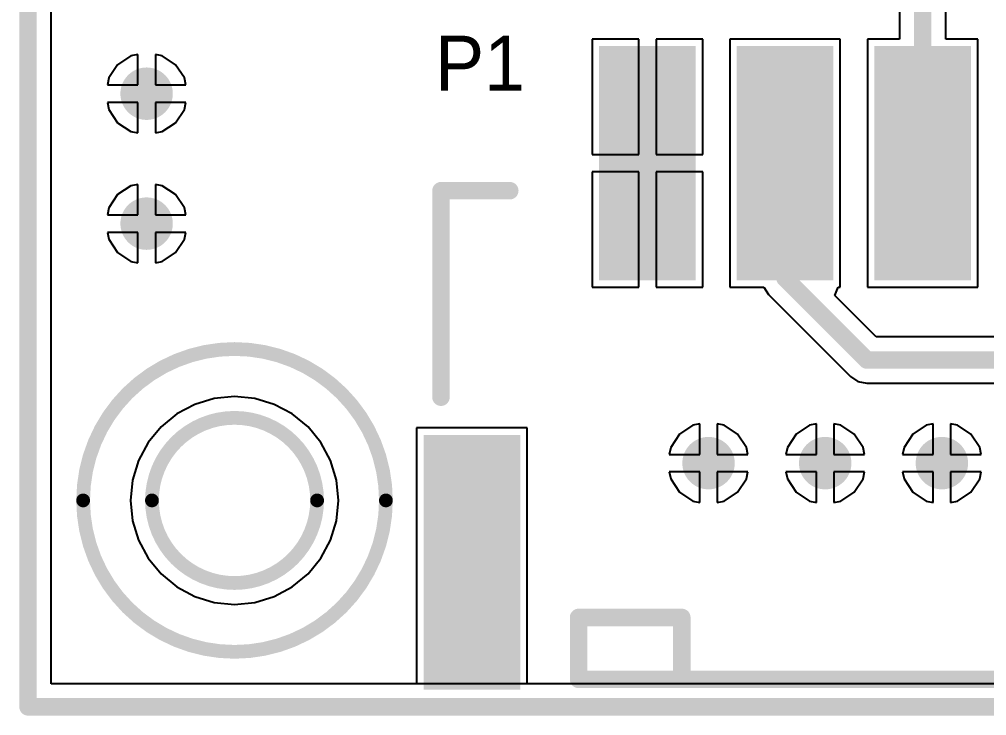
# Model space of a CAD drawing. Extents: x 3.41 to 4.44, y 2.42 to 3.38.
# Drawn here: x 3.408 to 3.962, y 2.423 to 2.821 of the extents above; entities that cross this region are included whole.
import ezdxf

# ---------------------------------------------------------------- set-up
doc = ezdxf.new("R2010")
doc.units = 0
doc.layers.get('0').update_dxf_attribs({"linetype": 'CONTINUOUS'})
for name, color, linetype in [('BOTTOMLAYER', 5, 'CONTINUOUS'), ('KEEPOUTLAYER', 6, 'CONTINUOUS'), ('MULTILAYER', 9, 'CONTINUOUS'), ('TOPLAYER', 1, 'CONTINUOUS'), ('TOPOVERLAY', 2, 'CONTINUOUS'), ('TOPPASTE', 8, 'CONTINUOUS'), ('TOPSOLDER', 216, 'CONTINUOUS')]:
    doc.layers.add(name, color=color, linetype=linetype)

# ---------------------------------------------------------------- blocks, each defined once
blk = doc.blocks.new('PH_AWB_5P_6')
at = {"layer": 'TOPLAYER'}
for points in [[(0.23425, 0.04528), (0.2815, 0.04528), (0.23425, 0.18307), (0.2815, 0.18307)], [(-0.02362, -0.17717), (0.02362, -0.17717), (-0.02362, -0.05118), (0.02362, -0.05118)], [(0.05512, -0.17717), (0.10236, -0.17717), (0.05512, -0.05118), (0.10236, -0.05118)], [(0.13386, -0.17717), (0.1811, -0.17717), (0.13386, -0.05118), (0.1811, -0.05118)]]:
    blk.add_solid(points, dxfattribs=at)
at = {"layer": 'TOPOVERLAY', "const_width": 0.01}
for points in [[(0.19685, 0.1811), (-0.19685, 0.1811)], [(0.1378, 0.1811), (0.1378, 0.14567)], [(0.19685, 0.1811), (0.19685, 0.14567)], [(0.19685, 0.14567), (0.1378, 0.14567)], [(0.27559, 0.01969), (0.27559, -0.09843)], [(0.27559, -0.09843), (0.23622, -0.09843)]]:
    blk.add_lwpolyline(points, dxfattribs=at)
at = {"layer": 'TOPOVERLAY', "const_width": 0.005}
for points in [[(0.1353, 0.1811, 1), (0.1403, 0.1811, 1)], [(0.19435, 0.1811, 1), (0.19935, 0.1811, 1)], [(0.19435, 0.1811, 1), (0.19935, 0.1811, 1)], [(0.1353, 0.14567, 1), (0.1403, 0.14567, 1)], [(0.1353, 0.14567, 1), (0.1403, 0.14567, 1)], [(0.19435, 0.14567, 1), (0.19935, 0.14567, 1)], [(0.19435, 0.14567, 1), (0.19935, 0.14567, 1)], [(0.27309, 0.01969, 1), (0.27809, 0.01969, 1)], [(0.23372, -0.09843, 1), (0.23872, -0.09843, 1)], [(0.27309, -0.09843, 1), (0.27809, -0.09843, 1)], [(0.27309, -0.09843, 1), (0.27809, -0.09843, 1)]]:
    blk.add_lwpolyline(points, format="xyb", close=True, dxfattribs=at)
at = {"layer": 'TOPPASTE'}
for points in [[(0.23425, 0.04528), (0.2815, 0.04528), (0.23425, 0.18307), (0.2815, 0.18307)], [(-0.02362, -0.17717), (0.02362, -0.17717), (-0.02362, -0.05118), (0.02362, -0.05118)], [(0.05512, -0.17717), (0.10236, -0.17717), (0.05512, -0.05118), (0.10236, -0.05118)], [(0.13386, -0.17717), (0.1811, -0.17717), (0.13386, -0.05118), (0.1811, -0.05118)]]:
    blk.add_solid(points, dxfattribs=at)
at = {"layer": 'TOPSOLDER'}
for points in [[(0.23025, 0.04128), (0.2855, 0.04128), (0.23025, 0.18707), (0.2855, 0.18707)], [(-0.02762, -0.18117), (0.02762, -0.18117), (-0.02762, -0.04718), (0.02762, -0.04718)], [(0.05112, -0.18117), (0.10636, -0.18117), (0.05112, -0.04718), (0.10636, -0.04718)], [(0.12986, -0.18117), (0.1851, -0.18117), (0.12986, -0.04718), (0.1851, -0.04718)]]:
    blk.add_solid(points, dxfattribs=at)

msp = doc.modelspace()

# ---------------------------------------------------------------- linework, layer by layer
at = {"layer": 'BOTTOMLAYER'}
for p, q in [((3.42644, 2.44081), (3.42644, 3.35919)), ((3.476, 2.80079), (3.47203, 2.8)), ((3.476, 2.78333), (3.476, 2.80079)), ((3.48997, 2.8), (3.486, 2.80079)), ((3.486, 2.80079), (3.486, 2.78333)), ((3.46442, 2.79492), (3.45933, 2.78731)), ((3.47203, 2.8), (3.46442, 2.79492)), ((3.49758, 2.79492), (3.48997, 2.8)), ((3.50267, 2.78731), (3.49758, 2.79492)), ((3.45933, 2.78731), (3.45854, 2.78333)), ((3.50346, 2.78333), (3.50267, 2.78731)), ((3.45854, 2.78333), (3.476, 2.78333)), ((3.486, 2.78333), (3.50346, 2.78333)), ((3.476, 2.77333), (3.45854, 2.77333)), ((3.45854, 2.77333), (3.45933, 2.76936)), ((3.476, 2.75588), (3.476, 2.77333)), ((3.50346, 2.77333), (3.486, 2.77333)), ((3.486, 2.77333), (3.486, 2.75588)), ((3.50267, 2.76936), (3.50346, 2.77333)), ((3.45933, 2.76936), (3.46442, 2.76175)), ((3.49758, 2.76175), (3.50267, 2.76936)), ((3.46442, 2.76175), (3.47203, 2.75667)), ((3.48997, 2.75667), (3.49758, 2.76175)), ((3.47203, 2.75667), (3.476, 2.75588)), ((3.486, 2.75588), (3.48997, 2.75667)), ((3.47203, 2.72567), (3.46442, 2.72058)), ((3.476, 2.72646), (3.47203, 2.72567)), ((3.476, 2.709), (3.476, 2.72646)), ((3.48997, 2.72567), (3.486, 2.72646)), ((3.486, 2.72646), (3.486, 2.709)), ((3.49758, 2.72058), (3.48997, 2.72567)), ((3.46442, 2.72058), (3.45933, 2.71297)), ((3.50267, 2.71297), (3.49758, 2.72058)), ((3.45933, 2.71297), (3.45854, 2.709)), ((3.50346, 2.709), (3.50267, 2.71297)), ((3.45854, 2.709), (3.476, 2.709)), ((3.486, 2.709), (3.50346, 2.709)), ((3.476, 2.699), (3.45854, 2.699)), ((3.45854, 2.699), (3.45933, 2.69503)), ((3.476, 2.68154), (3.476, 2.699)), ((3.50346, 2.699), (3.486, 2.699)), ((3.486, 2.699), (3.486, 2.68154)), ((3.50267, 2.69503), (3.50346, 2.699)), ((3.45933, 2.69503), (3.46442, 2.68742)), ((3.49758, 2.68742), (3.50267, 2.69503)), ((3.46442, 2.68742), (3.47203, 2.68233)), ((3.48997, 2.68233), (3.49758, 2.68742)), ((3.47203, 2.68233), (3.476, 2.68154)), ((3.486, 2.68154), (3.48997, 2.68233)), ((3.5197, 2.60399), (3.50854, 2.60061)), ((3.5313, 2.60514), (3.5197, 2.60399)), ((3.5429, 2.60399), (3.5313, 2.60514)), ((3.55406, 2.60061), (3.5429, 2.60399)), ((3.50854, 2.60061), (3.49826, 2.59511)), ((3.56434, 2.59511), (3.55406, 2.60061)), ((3.49826, 2.59511), (3.48925, 2.58772)), ((3.57335, 2.58772), (3.56434, 2.59511)), ((3.48925, 2.58772), (3.48185, 2.57871)), ((3.58074, 2.57871), (3.57335, 2.58772)), ((3.79353, 2.58867), (3.78592, 2.58358)), ((3.7975, 2.58946), (3.79353, 2.58867)), ((3.7975, 2.572), (3.7975, 2.58946)), ((3.81147, 2.58867), (3.8075, 2.58946)), ((3.8075, 2.58946), (3.8075, 2.572)), ((3.81908, 2.58358), (3.81147, 2.58867)), ((3.86028, 2.58867), (3.85267, 2.58358)), ((3.86425, 2.58946), (3.86028, 2.58867)), ((3.86425, 2.572), (3.86425, 2.58946)), ((3.87822, 2.58867), (3.87425, 2.58946)), ((3.87425, 2.58946), (3.87425, 2.572)), ((3.88583, 2.58358), (3.87822, 2.58867)), ((3.92703, 2.58867), (3.91942, 2.58358)), ((3.931, 2.58946), (3.92703, 2.58867)), ((3.931, 2.572), (3.931, 2.58946)), ((3.94497, 2.58867), (3.941, 2.58946)), ((3.941, 2.58946), (3.941, 2.572)), ((3.95258, 2.58358), (3.94497, 2.58867)), ((3.78592, 2.58358), (3.78083, 2.57597)), ((3.82417, 2.57597), (3.81908, 2.58358)), ((3.85267, 2.58358), (3.84758, 2.57597)), ((3.89092, 2.57597), (3.88583, 2.58358)), ((3.91942, 2.58358), (3.91433, 2.57597)), ((3.95767, 2.57597), (3.95258, 2.58358)), ((3.48185, 2.57871), (3.47636, 2.56843)), ((3.58624, 2.56843), (3.58074, 2.57871)), ((3.78083, 2.57597), (3.78004, 2.572)), ((3.82496, 2.572), (3.82417, 2.57597)), ((3.84758, 2.57597), (3.84679, 2.572)), ((3.89171, 2.572), (3.89092, 2.57597)), ((3.91433, 2.57597), (3.91354, 2.572)), ((3.95846, 2.572), (3.95767, 2.57597)), ((3.47636, 2.56843), (3.47297, 2.55727)), ((3.58962, 2.55727), (3.58624, 2.56843)), ((3.78004, 2.572), (3.7975, 2.572)), ((3.8075, 2.572), (3.82496, 2.572)), ((3.84679, 2.572), (3.86425, 2.572)), ((3.87425, 2.572), (3.89171, 2.572)), ((3.91354, 2.572), (3.931, 2.572)), ((3.941, 2.572), (3.95846, 2.572)), ((3.47297, 2.55727), (3.47183, 2.54567)), ((3.59077, 2.54567), (3.58962, 2.55727)), ((3.7975, 2.562), (3.78004, 2.562)), ((3.78004, 2.562), (3.78083, 2.55803)), ((3.78083, 2.55803), (3.78592, 2.55042)), ((3.7975, 2.54454), (3.7975, 2.562)), ((3.82496, 2.562), (3.8075, 2.562)), ((3.8075, 2.562), (3.8075, 2.54454)), ((3.81908, 2.55042), (3.82417, 2.55803)), ((3.82417, 2.55803), (3.82496, 2.562)), ((3.86425, 2.562), (3.84679, 2.562)), ((3.84679, 2.562), (3.84758, 2.55803)), ((3.84758, 2.55803), (3.85267, 2.55042)), ((3.86425, 2.54454), (3.86425, 2.562)), ((3.89171, 2.562), (3.87425, 2.562)), ((3.87425, 2.562), (3.87425, 2.54454)), ((3.88583, 2.55042), (3.89092, 2.55803)), ((3.89092, 2.55803), (3.89171, 2.562)), ((3.931, 2.562), (3.91354, 2.562)), ((3.91354, 2.562), (3.91433, 2.55803)), ((3.91433, 2.55803), (3.91942, 2.55042)), ((3.931, 2.54454), (3.931, 2.562)), ((3.95846, 2.562), (3.941, 2.562)), ((3.941, 2.562), (3.941, 2.54454)), ((3.95258, 2.55042), (3.95767, 2.55803)), ((3.95767, 2.55803), (3.95846, 2.562)), ((3.78592, 2.55042), (3.79353, 2.54533)), ((3.81147, 2.54533), (3.81908, 2.55042)), ((3.85267, 2.55042), (3.86028, 2.54533)), ((3.87822, 2.54533), (3.88583, 2.55042)), ((3.91942, 2.55042), (3.92703, 2.54533)), ((3.94497, 2.54533), (3.95258, 2.55042)), ((3.47183, 2.54567), (3.47297, 2.53407)), ((3.58962, 2.53407), (3.59077, 2.54567)), ((3.79353, 2.54533), (3.7975, 2.54454)), ((3.8075, 2.54454), (3.81147, 2.54533)), ((3.86028, 2.54533), (3.86425, 2.54454)), ((3.87425, 2.54454), (3.87822, 2.54533)), ((3.92703, 2.54533), (3.931, 2.54454)), ((3.941, 2.54454), (3.94497, 2.54533)), ((3.47297, 2.53407), (3.47636, 2.52291)), ((3.58624, 2.52291), (3.58962, 2.53407)), ((3.47636, 2.52291), (3.48185, 2.51263)), ((3.58074, 2.51263), (3.58624, 2.52291)), ((3.48185, 2.51263), (3.48925, 2.50362)), ((3.57335, 2.50362), (3.58074, 2.51263)), ((3.48925, 2.50362), (3.49826, 2.49622)), ((3.56434, 2.49622), (3.57335, 2.50362)), ((3.49826, 2.49622), (3.50854, 2.49073)), ((3.55406, 2.49073), (3.56434, 2.49622)), ((3.50854, 2.49073), (3.5197, 2.48734)), ((3.5429, 2.48734), (3.55406, 2.49073)), ((3.5197, 2.48734), (3.5313, 2.4862)), ((3.5313, 2.4862), (3.5429, 2.48734)), ((4.42356, 2.44081), (3.42644, 2.44081))]:
    msp.add_line(p, q, dxfattribs=at)
at = {"layer": 'BOTTOMLAYER', "const_width": 0.015}
for points in [[(3.4735, 2.77833, 1), (3.4885, 2.77833, 1)], [(3.4735, 2.704, 1), (3.4885, 2.704, 1)], [(3.795, 2.567, 1), (3.81, 2.567, 1)], [(3.86175, 2.567, 1), (3.87675, 2.567, 1)], [(3.9285, 2.567, 1), (3.9435, 2.567, 1)]]:
    msp.add_lwpolyline(points, format="xyb", close=True, dxfattribs=at)
at = {"layer": 'KEEPOUTLAYER', "const_width": 0.01}
for points in [[(3.41319, 2.42756), (3.41319, 3.37244)], [(3.41319, 2.42756), (4.43681, 2.42756)]]:
    msp.add_lwpolyline(points, dxfattribs=at)
at = {"layer": 'KEEPOUTLAYER'}
for points, const_width in [([(3.57854, 2.54567, 1), (3.48406, 2.54567, 1)], 0.00787), ([(3.48209, 2.54567, 1), (3.48602, 2.54567, 1)], 0.00394), ([(3.57657, 2.54567, 1), (3.58051, 2.54567, 1)], 0.00394), ([(3.41069, 2.42756, 1), (3.41569, 2.42756, 1)], 0.005), ([(3.41069, 2.42756, 1), (3.41569, 2.42756, 1)], 0.005)]:
    msp.add_lwpolyline(points, format="xyb", close=True, dxfattribs=dict(at, const_width=const_width))
at = {"layer": 'MULTILAYER', "const_width": 0.015}
for points in [[(3.4735, 2.77833, 1), (3.4885, 2.77833, 1)], [(3.4735, 2.704, 1), (3.4885, 2.704, 1)], [(3.795, 2.567, 1), (3.81, 2.567, 1)], [(3.86175, 2.567, 1), (3.87675, 2.567, 1)], [(3.9285, 2.567, 1), (3.9435, 2.567, 1)]]:
    msp.add_lwpolyline(points, format="xyb", close=True, dxfattribs=at)
at = {"layer": 'TOPLAYER'}
for p, q in [((3.42644, 2.44081), (3.42644, 3.35919)), ((3.93825, 2.80957), (3.93825, 2.838)), ((3.91175, 2.83251), (3.91175, 2.80957)), ((3.76252, 2.80957), (3.7359, 2.80957)), ((3.7359, 2.80957), (3.7359, 2.74358)), ((3.76252, 2.74358), (3.76252, 2.80957)), ((3.79914, 2.80957), (3.77252, 2.80957)), ((3.77252, 2.80957), (3.77252, 2.74358)), ((3.79914, 2.74358), (3.79914, 2.80957)), ((3.87788, 2.80957), (3.81464, 2.80957)), ((3.81464, 2.80957), (3.81464, 2.66759)), ((3.87788, 2.66759), (3.87788, 2.80957)), ((3.91175, 2.80957), (3.89338, 2.80957)), ((3.89338, 2.80957), (3.89338, 2.66759)), ((3.95662, 2.80957), (3.93825, 2.80957)), ((3.95662, 2.66759), (3.95662, 2.80957)), ((3.476, 2.80079), (3.47203, 2.8)), ((3.476, 2.78333), (3.476, 2.80079)), ((3.48997, 2.8), (3.486, 2.80079)), ((3.486, 2.80079), (3.486, 2.78333)), ((3.46442, 2.79492), (3.45933, 2.78731)), ((3.47203, 2.8), (3.46442, 2.79492)), ((3.49758, 2.79492), (3.48997, 2.8)), ((3.50267, 2.78731), (3.49758, 2.79492)), ((3.45933, 2.78731), (3.45854, 2.78333)), ((3.50346, 2.78333), (3.50267, 2.78731)), ((3.45854, 2.78333), (3.476, 2.78333)), ((3.486, 2.78333), (3.50346, 2.78333)), ((3.476, 2.77333), (3.45854, 2.77333)), ((3.45854, 2.77333), (3.45933, 2.76936)), ((3.476, 2.75588), (3.476, 2.77333)), ((3.50346, 2.77333), (3.486, 2.77333)), ((3.486, 2.77333), (3.486, 2.75588)), ((3.50267, 2.76936), (3.50346, 2.77333)), ((3.45933, 2.76936), (3.46442, 2.76175)), ((3.49758, 2.76175), (3.50267, 2.76936)), ((3.46442, 2.76175), (3.47203, 2.75667)), ((3.48997, 2.75667), (3.49758, 2.76175)), ((3.47203, 2.75667), (3.476, 2.75588)), ((3.486, 2.75588), (3.48997, 2.75667)), ((3.7359, 2.74358), (3.76252, 2.74358)), ((3.77252, 2.74358), (3.79914, 2.74358)), ((3.76252, 2.73358), (3.7359, 2.73358)), ((3.7359, 2.73358), (3.7359, 2.66759)), ((3.76252, 2.66759), (3.76252, 2.73358)), ((3.79914, 2.73358), (3.77252, 2.73358)), ((3.77252, 2.73358), (3.77252, 2.66759)), ((3.79914, 2.66759), (3.79914, 2.73358)), ((3.47203, 2.72567), (3.46442, 2.72058)), ((3.476, 2.72646), (3.47203, 2.72567)), ((3.476, 2.709), (3.476, 2.72646)), ((3.48997, 2.72567), (3.486, 2.72646)), ((3.486, 2.72646), (3.486, 2.709)), ((3.49758, 2.72058), (3.48997, 2.72567)), ((3.46442, 2.72058), (3.45933, 2.71297)), ((3.50267, 2.71297), (3.49758, 2.72058)), ((3.45933, 2.71297), (3.45854, 2.709)), ((3.50346, 2.709), (3.50267, 2.71297)), ((3.45854, 2.709), (3.476, 2.709)), ((3.486, 2.709), (3.50346, 2.709)), ((3.476, 2.699), (3.45854, 2.699)), ((3.45854, 2.699), (3.45933, 2.69503)), ((3.476, 2.68154), (3.476, 2.699)), ((3.50346, 2.699), (3.486, 2.699)), ((3.486, 2.699), (3.486, 2.68154)), ((3.50267, 2.69503), (3.50346, 2.699)), ((3.45933, 2.69503), (3.46442, 2.68742)), ((3.49758, 2.68742), (3.50267, 2.69503)), ((3.46442, 2.68742), (3.47203, 2.68233)), ((3.48997, 2.68233), (3.49758, 2.68742)), ((3.47203, 2.68233), (3.476, 2.68154)), ((3.486, 2.68154), (3.48997, 2.68233)), ((3.7359, 2.66759), (3.76252, 2.66759)), ((3.77252, 2.66759), (3.79914, 2.66759)), ((3.81464, 2.66759), (3.83407, 2.66759)), ((3.83407, 2.66759), (3.83689, 2.66337)), ((3.87477, 2.66297), (3.87669, 2.66759)), ((3.87669, 2.66759), (3.87788, 2.66759)), ((3.89338, 2.66759), (3.95662, 2.66759)), ((3.83689, 2.66337), (3.83689, 2.66337)), ((3.83689, 2.66337), (3.83689, 2.66337)), ((3.83689, 2.66337), (3.88363, 2.61663)), ((3.89849, 2.63925), (3.87477, 2.66297)), ((4.09751, 2.63925), (3.89849, 2.63925)), ((3.88363, 2.61663), (3.88363, 2.61663)), ((3.88363, 2.61663), (3.88363, 2.61663)), ((3.88363, 2.61663), (3.88363, 2.61663)), ((3.88363, 2.61663), (3.88363, 2.61663)), ((3.88363, 2.61663), (3.88363, 2.61663)), ((3.88363, 2.61663), (3.88363, 2.61663)), ((3.88363, 2.61663), (3.88363, 2.61663)), ((3.88363, 2.61663), (3.88363, 2.61663)), ((3.88363, 2.61663), (3.88363, 2.61663)), ((3.88363, 2.61663), (3.88363, 2.61663)), ((3.88363, 2.61663), (3.88363, 2.61663)), ((3.88363, 2.61663), (3.88793, 2.61375)), ((3.88793, 2.61375), (3.893, 2.61275)), ((3.893, 2.61275), (4.103, 2.61275)), ((3.5197, 2.60399), (3.50854, 2.60061)), ((3.5313, 2.60514), (3.5197, 2.60399)), ((3.5429, 2.60399), (3.5313, 2.60514)), ((3.55406, 2.60061), (3.5429, 2.60399)), ((3.50854, 2.60061), (3.49826, 2.59511)), ((3.56434, 2.59511), (3.55406, 2.60061)), ((3.49826, 2.59511), (3.48925, 2.58772)), ((3.57335, 2.58772), (3.56434, 2.59511)), ((3.48925, 2.58772), (3.48185, 2.57871)), ((3.58074, 2.57871), (3.57335, 2.58772)), ((3.69875, 2.58713), (3.6355, 2.58713)), ((3.6355, 2.58713), (3.6355, 2.44081)), ((3.69875, 2.44081), (3.69875, 2.58713)), ((3.79353, 2.58867), (3.78592, 2.58358)), ((3.7975, 2.58946), (3.79353, 2.58867)), ((3.7975, 2.572), (3.7975, 2.58946)), ((3.81147, 2.58867), (3.8075, 2.58946)), ((3.8075, 2.58946), (3.8075, 2.572)), ((3.81908, 2.58358), (3.81147, 2.58867)), ((3.86028, 2.58867), (3.85267, 2.58358)), ((3.86425, 2.58946), (3.86028, 2.58867)), ((3.86425, 2.572), (3.86425, 2.58946)), ((3.87822, 2.58867), (3.87425, 2.58946)), ((3.87425, 2.58946), (3.87425, 2.572)), ((3.88583, 2.58358), (3.87822, 2.58867)), ((3.92703, 2.58867), (3.91942, 2.58358)), ((3.931, 2.58946), (3.92703, 2.58867)), ((3.931, 2.572), (3.931, 2.58946)), ((3.94497, 2.58867), (3.941, 2.58946)), ((3.941, 2.58946), (3.941, 2.572)), ((3.95258, 2.58358), (3.94497, 2.58867)), ((3.78592, 2.58358), (3.78083, 2.57597)), ((3.82417, 2.57597), (3.81908, 2.58358)), ((3.85267, 2.58358), (3.84758, 2.57597)), ((3.89092, 2.57597), (3.88583, 2.58358)), ((3.91942, 2.58358), (3.91433, 2.57597)), ((3.95767, 2.57597), (3.95258, 2.58358)), ((3.48185, 2.57871), (3.47636, 2.56843)), ((3.58624, 2.56843), (3.58074, 2.57871)), ((3.78083, 2.57597), (3.78004, 2.572)), ((3.82496, 2.572), (3.82417, 2.57597)), ((3.84758, 2.57597), (3.84679, 2.572)), ((3.89171, 2.572), (3.89092, 2.57597)), ((3.91433, 2.57597), (3.91354, 2.572)), ((3.95846, 2.572), (3.95767, 2.57597)), ((3.47636, 2.56843), (3.47297, 2.55727)), ((3.58962, 2.55727), (3.58624, 2.56843)), ((3.78004, 2.572), (3.7975, 2.572)), ((3.8075, 2.572), (3.82496, 2.572)), ((3.84679, 2.572), (3.86425, 2.572)), ((3.87425, 2.572), (3.89171, 2.572)), ((3.91354, 2.572), (3.931, 2.572)), ((3.941, 2.572), (3.95846, 2.572)), ((3.47297, 2.55727), (3.47183, 2.54567)), ((3.59077, 2.54567), (3.58962, 2.55727)), ((3.7975, 2.562), (3.78004, 2.562)), ((3.78004, 2.562), (3.78083, 2.55803)), ((3.78083, 2.55803), (3.78592, 2.55042)), ((3.7975, 2.54454), (3.7975, 2.562)), ((3.82496, 2.562), (3.8075, 2.562)), ((3.8075, 2.562), (3.8075, 2.54454)), ((3.81908, 2.55042), (3.82417, 2.55803)), ((3.82417, 2.55803), (3.82496, 2.562)), ((3.86425, 2.562), (3.84679, 2.562)), ((3.84679, 2.562), (3.84758, 2.55803)), ((3.84758, 2.55803), (3.85267, 2.55042)), ((3.86425, 2.54454), (3.86425, 2.562)), ((3.89171, 2.562), (3.87425, 2.562)), ((3.87425, 2.562), (3.87425, 2.54454)), ((3.88583, 2.55042), (3.89092, 2.55803)), ((3.89092, 2.55803), (3.89171, 2.562)), ((3.931, 2.562), (3.91354, 2.562)), ((3.91354, 2.562), (3.91433, 2.55803)), ((3.91433, 2.55803), (3.91942, 2.55042)), ((3.931, 2.54454), (3.931, 2.562)), ((3.95846, 2.562), (3.941, 2.562)), ((3.941, 2.562), (3.941, 2.54454)), ((3.95258, 2.55042), (3.95767, 2.55803)), ((3.95767, 2.55803), (3.95846, 2.562)), ((3.78592, 2.55042), (3.79353, 2.54533)), ((3.81147, 2.54533), (3.81908, 2.55042)), ((3.85267, 2.55042), (3.86028, 2.54533)), ((3.87822, 2.54533), (3.88583, 2.55042)), ((3.91942, 2.55042), (3.92703, 2.54533)), ((3.94497, 2.54533), (3.95258, 2.55042)), ((3.47183, 2.54567), (3.47297, 2.53407)), ((3.58962, 2.53407), (3.59077, 2.54567)), ((3.79353, 2.54533), (3.7975, 2.54454)), ((3.8075, 2.54454), (3.81147, 2.54533)), ((3.86028, 2.54533), (3.86425, 2.54454)), ((3.87425, 2.54454), (3.87822, 2.54533)), ((3.92703, 2.54533), (3.931, 2.54454)), ((3.941, 2.54454), (3.94497, 2.54533)), ((3.47297, 2.53407), (3.47636, 2.52291)), ((3.58624, 2.52291), (3.58962, 2.53407)), ((3.47636, 2.52291), (3.48185, 2.51263)), ((3.58074, 2.51263), (3.58624, 2.52291)), ((3.48185, 2.51263), (3.48925, 2.50362)), ((3.57335, 2.50362), (3.58074, 2.51263)), ((3.48925, 2.50362), (3.49826, 2.49622)), ((3.56434, 2.49622), (3.57335, 2.50362)), ((3.49826, 2.49622), (3.50854, 2.49073)), ((3.55406, 2.49073), (3.56434, 2.49622)), ((3.50854, 2.49073), (3.5197, 2.48734)), ((3.5429, 2.48734), (3.55406, 2.49073)), ((3.5197, 2.48734), (3.5313, 2.4862)), ((3.5313, 2.4862), (3.5429, 2.48734)), ((3.6355, 2.44081), (3.42644, 2.44081)), ((4.15125, 2.44081), (3.69875, 2.44081))]:
    msp.add_line(p, q, dxfattribs=at)
at = {"layer": 'TOPLAYER', "const_width": 0.01}
for points in [[(3.925, 2.73858), (3.925, 2.838)], [(3.84626, 2.67274), (3.84626, 2.73858)], [(3.84626, 2.67274), (3.893, 2.626)], [(3.893, 2.626), (4.103, 2.626)]]:
    msp.add_lwpolyline(points, dxfattribs=at)
at = {"layer": 'TOPLAYER'}
for points, const_width in [([(3.4735, 2.77833, 1), (3.4885, 2.77833, 1)], 0.015), ([(3.84376, 2.73858, 1), (3.84876, 2.73858, 1)], 0.005), ([(3.9225, 2.73858, 1), (3.9275, 2.73858, 1)], 0.005), ([(3.4735, 2.704, 1), (3.4885, 2.704, 1)], 0.015), ([(3.84376, 2.67274, 1), (3.84876, 2.67274, 1)], 0.005), ([(3.84376, 2.67274, 1), (3.84876, 2.67274, 1)], 0.005), ([(3.8905, 2.626, 1), (3.8955, 2.626, 1)], 0.005), ([(3.8905, 2.626, 1), (3.8955, 2.626, 1)], 0.005), ([(3.795, 2.567, 1), (3.81, 2.567, 1)], 0.015), ([(3.86175, 2.567, 1), (3.87675, 2.567, 1)], 0.015), ([(3.9285, 2.567, 1), (3.9435, 2.567, 1)], 0.015)]:
    msp.add_lwpolyline(points, format="xyb", close=True, dxfattribs=dict(at, const_width=const_width))
at = {"layer": 'TOPOVERLAY'}
for points, const_width in [([(3.61791, 2.54567, 1), (3.44469, 2.54567, 1)], 0.00787), ([(3.44272, 2.54567, 1), (3.44665, 2.54567, 1)], 0.00394), ([(3.61594, 2.54567, 1), (3.61988, 2.54567, 1)], 0.00394)]:
    msp.add_lwpolyline(points, format="xyb", close=True, dxfattribs=dict(at, const_width=const_width))

# ---------------------------------------------------------------- block references
at = {"rotation": 180}
msp.add_blockref('PH_AWB_5P_6', (3.925, 2.62441), dxfattribs=at)

# ---------------------------------------------------------------- texts
at = {"layer": 'TOPOVERLAY'}
msp.add_text('P1', height=0.031496, rotation=360, dxfattribs=at).set_placement((3.646, 2.78))

doc.saveas('drawing.dxf')
